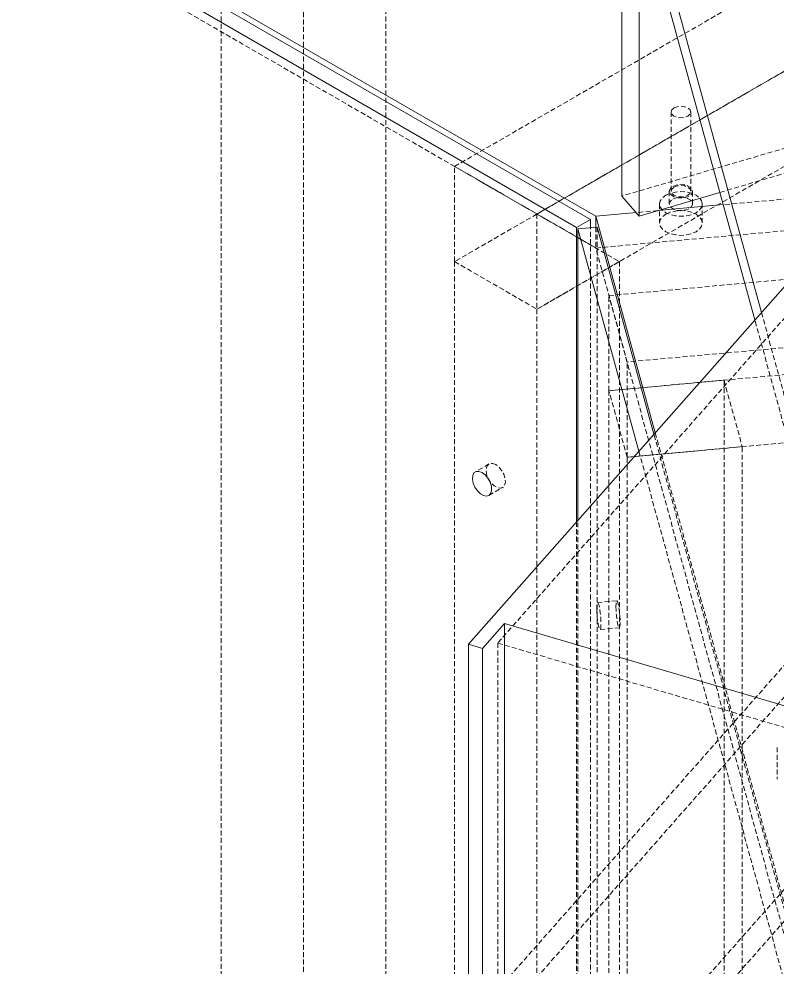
# Model space of a CAD drawing. Header units: millimetres. Extents: x 1529 to 6255, y 1713 to 5797.
# Drawn here: x 5545.8 to 5741, y 4708.8 to 4952.8 of the extents above; entities that cross this region are included whole.
import ezdxf

# ---------------------------------------------------------------- set-up
doc = ezdxf.new("R2010")
doc.units = ezdxf.units.MM
doc.linetypes.add('HIDDEN', pattern=[1.905, 1.27, -0.635])

msp = doc.modelspace()

# ---------------------------------------------------------------- linework, layer by layer
at = {"color": 7, "linetype": 'HIDDEN', "lineweight": 0}
for p, q in [((5640.276, 4618.807), (5640.276, 5125.062)), ((5619.063, 4606.56), (5619.063, 5077.716)), ((5409.441, 5058.304), (5694.335, 4893.839)), ((5657.954, 4914.841), (5852.408, 5027.097)), ((5679.167, 4902.595), (5873.622, 5014.851)), ((5852.408, 5002.601), (5657.954, 4890.345)), ((5679.167, 4878.098), (5873.622, 4990.354)), ((5940.791, 4977.737), (5700.975, 4907.197)), ((5726.252, 4908.153), (5945.331, 4972.593)), ((5597.85, 4618.807), (5597.85, 4965.051)), ((5713.682, 4928.858), (5713.682, 4908.445)), ((5718.782, 4908.445), (5718.782, 4928.858)), ((5965.949, 4926.839), (5727.116, 4905.001)), ((5694.335, 4893.839), (5965.949, 4918.673)), ((5657.954, 4914.841), (5679.167, 4902.595)), ((5657.954, 4890.345), (5657.954, 4914.841)), ((5713.232, 4908.445), (5713.232, 4905.179)), ((5719.232, 4905.179), (5719.232, 4908.445)), ((5697.69, 4881.608), (5969.305, 4906.443)), ((5710.732, 4905.179), (5710.732, 4900.28)), ((5721.732, 4900.28), (5721.732, 4905.179)), ((5679.167, 4902.591), (5657.954, 4890.345)), ((5679.167, 4902.595), (5679.167, 4878.098)), ((5679.167, 4902.591), (5700.38, 4890.345)), ((5710.316, 4903.465), (5704.72, 4902.954)), ((5692.921, 4332.875), (5692.921, 4899.073)), ((5694.335, 4899.202), (5694.335, 4893.839)), ((5694.648, 4899.231), (5694.648, 4330.918)), ((5760.764, 4896.067), (5669.058, 4792.165)), ((5757.362, 4664.113), (5694.335, 4893.839)), ((5657.954, 4890.345), (5679.167, 4878.098)), ((5657.954, 4890.345), (5657.954, 4384.089)), ((5700.38, 4890.345), (5679.167, 4878.098)), ((5700.38, 4890.345), (5700.38, 4384.089)), ((5973.998, 4889.337), (5702.383, 4864.503)), ((5969.305, 4881.946), (5697.69, 4857.112)), ((5702.383, 4864.503), (5697.69, 4881.608)), ((5697.69, 4857.112), (5697.69, 4881.608)), ((5679.167, 4878.098), (5679.167, 4371.843)), ((5736.965, 4877.269), (5757.362, 4802.925)), ((5757.362, 4794.759), (5735.256, 4875.332)), ((5973.998, 4864.841), (5702.383, 4840.006)), ((5702.383, 4840.006), (5702.383, 4864.503)), ((5727.321, 4859.821), (5697.69, 4857.112)), ((5727.321, 4859.821), (5732.014, 4842.716)), ((5727.321, 4353.566), (5727.321, 4859.821)), ((5702.383, 4840.006), (5697.69, 4857.112)), ((5697.69, 4857.112), (5697.69, 4350.857)), ((5709.621, 4846.288), (5757.362, 4672.278)), ((5757.049, 4671.785), (5709.279, 4845.901)), ((5732.014, 4842.716), (5702.383, 4840.006)), ((5705.417, 4841.525), (5752.111, 4671.334)), ((5732.014, 4336.46), (5732.014, 4842.716)), ((5702.383, 4333.751), (5702.383, 4840.006)), ((5666.811, 4838.26), (5663.275, 4836.219)), ((5666.775, 4830.157), (5670.31, 4832.198)), ((5689.385, 4823.361), (5689.385, 4330.834)), ((5689.709, 4330.467), (5689.709, 4823.728)), ((5757.362, 4802.925), (5661.567, 4694.39)), ((5699.718, 4803.052), (5694.78, 4802.601)), ((5695.417, 4795.63), (5700.356, 4796.081)), ((5574.449, 4587.52), (5757.362, 4794.759)), ((5669.058, 4792.165), (5783.955, 4758.369)), ((5669.058, 4792.165), (5669.058, 4645.188)), ((5740.971, 4765.327), (5740.971, 4757.162)), ((5768.255, 4749.411), (5661.567, 4628.535)), ((5669.058, 4645.188), (5760.764, 4749.09))]:
    msp.add_line(p, q, dxfattribs=at)
at = {"color": 7, "linetype": 'Continuous', "lineweight": 15}
for p, q in [((5409.441, 5066.47), (5694.335, 4902.004)), ((5692.921, 4901.187), (5410.855, 5064.02)), ((5407.32, 5061.979), (5689.385, 4899.146)), ((5694.335, 5032.65), (5736.965, 4877.269)), ((5735.256, 4875.332), (5694.335, 5024.485)), ((5700.975, 4907.197), (5700.975, 5000.283)), ((5705.515, 4983.736), (5705.515, 4902.053)), ((5661.567, 4791.843), (5768.255, 4912.72)), ((5705.515, 4902.053), (5700.975, 4907.197)), ((5705.515, 4902.053), (5726.252, 4908.153)), ((5727.116, 4905.001), (5710.316, 4903.465)), ((5704.72, 4902.954), (5694.335, 4902.004)), ((5692.921, 4901.187), (5689.385, 4899.146)), ((5692.921, 4899.073), (5692.921, 4901.187)), ((5694.335, 4902.004), (5709.621, 4846.288)), ((5694.335, 4902.004), (5694.335, 4899.202)), ((5689.385, 4899.146), (5689.385, 4823.361)), ((5689.709, 4898.779), (5694.648, 4899.231)), ((5689.709, 4898.779), (5705.417, 4841.525)), ((5689.709, 4823.728), (5689.709, 4898.779)), ((5709.279, 4845.901), (5694.648, 4899.231)), ((5670.806, 4797.225), (5665.131, 4790.795)), ((5783.073, 4764.202), (5670.806, 4797.225)), ((5670.806, 4797.225), (5670.806, 4633.916)), ((5665.131, 4790.795), (5661.567, 4791.843)), ((5661.567, 4628.535), (5661.567, 4791.843)), ((5665.131, 4790.795), (5665.131, 4627.487))]:
    msp.add_line(p, q, dxfattribs=at)
at = {"color": 7, "linetype": 'HIDDEN', "lineweight": 0, "flags": 128}
for points in [[(5714.429, 4929.899), (5715.256, 4930.218), (5716.232, 4930.331), (5717.208, 4930.218), (5718.035, 4929.899), (5718.588, 4929.422), (5718.782, 4928.858), (5718.588, 4928.295), (5718.035, 4927.818), (5717.208, 4927.498), (5716.232, 4927.386), (5715.256, 4927.498), (5714.429, 4927.818), (5713.876, 4928.295), (5713.682, 4928.858), (5713.876, 4929.422), (5714.429, 4929.899)], [(5714.111, 4909.67), (5714.964, 4910.015), (5715.971, 4910.17), (5717.009, 4910.118), (5717.953, 4909.864), (5718.69, 4909.438), (5719.13, 4908.893), (5719.221, 4908.294), (5718.951, 4907.713), (5718.354, 4907.22), (5717.5, 4906.875), (5716.494, 4906.72), (5715.456, 4906.772), (5714.512, 4907.026), (5713.775, 4907.452), (5713.334, 4907.997), (5713.244, 4908.596), (5713.513, 4909.177), (5714.111, 4909.67)], [(5714.429, 4909.486), (5715.256, 4909.805), (5716.232, 4909.917), (5717.208, 4909.805), (5718.035, 4909.486), (5718.588, 4909.008), (5718.782, 4908.445), (5718.588, 4907.882), (5718.035, 4907.404), (5717.208, 4907.085), (5716.232, 4906.973), (5715.256, 4907.085), (5714.429, 4907.404), (5713.876, 4907.882), (5713.682, 4908.445), (5713.876, 4909.008), (5714.429, 4909.486)], [(5712.343, 4907.424), (5713.482, 4907.928), (5714.809, 4908.246), (5716.232, 4908.354), (5717.656, 4908.246), (5718.982, 4907.928), (5720.121, 4907.424), (5720.995, 4906.766), (5721.545, 4906.001), (5721.732, 4905.179), (5721.545, 4904.357), (5720.995, 4903.591), (5720.121, 4902.934), (5718.982, 4902.429), (5717.656, 4902.112), (5716.232, 4902.004), (5714.809, 4902.112), (5713.482, 4902.429), (5712.343, 4902.934), (5711.469, 4903.591), (5710.92, 4904.357), (5710.732, 4905.179), (5710.92, 4906.001), (5711.469, 4906.766), (5712.343, 4907.424)], [(5714.111, 4906.403), (5714.964, 4906.748), (5715.971, 4906.904), (5717.009, 4906.852), (5717.953, 4906.597), (5718.69, 4906.172), (5719.13, 4905.627), (5719.221, 4905.028), (5718.951, 4904.447), (5718.354, 4903.954), (5717.5, 4903.609), (5716.494, 4903.454), (5715.456, 4903.506), (5714.512, 4903.76), (5713.775, 4904.185), (5713.334, 4904.731), (5713.244, 4905.33), (5713.513, 4905.911), (5714.111, 4906.403)], [(5712.343, 4902.525), (5713.482, 4903.029), (5714.809, 4903.346), (5716.232, 4903.455), (5717.656, 4903.346), (5718.982, 4903.029), (5720.121, 4902.525), (5720.995, 4901.867), (5721.545, 4901.101), (5721.732, 4900.28), (5721.545, 4899.458), (5720.995, 4898.692), (5720.121, 4898.034), (5718.982, 4897.53), (5717.656, 4897.213), (5716.232, 4897.104), (5714.809, 4897.213), (5713.482, 4897.53), (5712.343, 4898.034), (5711.469, 4898.692), (5710.92, 4899.458), (5710.732, 4900.28), (5710.92, 4901.101), (5711.469, 4901.867), (5712.343, 4902.525)], [(5668.561, 4838.087), (5667.757, 4838.396), (5667.041, 4838.362), (5666.489, 4837.988), (5666.161, 4837.316), (5666.094, 4836.417), (5666.294, 4835.389), (5666.74, 4834.345), (5667.383, 4833.396), (5668.153, 4832.645), (5668.968, 4832.175), (5669.739, 4832.036), (5670.381, 4832.242), (5670.827, 4832.773), (5671.027, 4833.569), (5670.96, 4834.546), (5670.633, 4835.596), (5670.081, 4836.607), (5669.364, 4837.468), (5668.561, 4838.087)], [(5694.551, 4801.111), (5694.581, 4800.075), (5694.666, 4798.935), (5694.799, 4797.814), (5694.964, 4796.835), (5695.144, 4796.102), (5695.318, 4795.696), (5695.469, 4795.661), (5695.58, 4796), (5695.638, 4796.676), (5695.638, 4797.617), (5695.58, 4798.72), (5695.469, 4799.866), (5695.318, 4800.931), (5695.144, 4801.798), (5694.964, 4802.376), (5694.799, 4802.599), (5694.666, 4802.445), (5694.581, 4801.931), (5694.551, 4801.111)], [(5699.489, 4801.562), (5699.519, 4800.526), (5699.605, 4799.386), (5699.737, 4798.266), (5699.903, 4797.286), (5700.082, 4796.554), (5700.257, 4796.148), (5700.408, 4796.112), (5700.518, 4796.451), (5700.577, 4797.128), (5700.577, 4798.069), (5700.518, 4799.172), (5700.408, 4800.318), (5700.257, 4801.382), (5700.082, 4802.25), (5699.903, 4802.827), (5699.737, 4803.051), (5699.605, 4802.897), (5699.519, 4802.382), (5699.489, 4801.562)]]:
    msp.add_lwpolyline(points, dxfattribs=at)
at = {"color": 7, "linetype": 'Continuous', "lineweight": 15, "flags": 128}
msp.add_lwpolyline([(5665.025, 4836.046), (5664.222, 4836.355), (5663.505, 4836.321), (5662.953, 4835.947), (5662.626, 4835.275), (5662.559, 4834.376), (5662.759, 4833.348), (5663.204, 4832.304), (5663.847, 4831.355), (5664.618, 4830.604), (5665.432, 4830.134), (5666.203, 4829.995), (5666.846, 4830.201), (5667.292, 4830.732), (5667.492, 4831.528), (5667.424, 4832.505), (5667.097, 4833.555), (5666.545, 4834.566), (5665.829, 4835.427), (5665.025, 4836.046)], dxfattribs=at)

doc.saveas('drawing.dxf')
